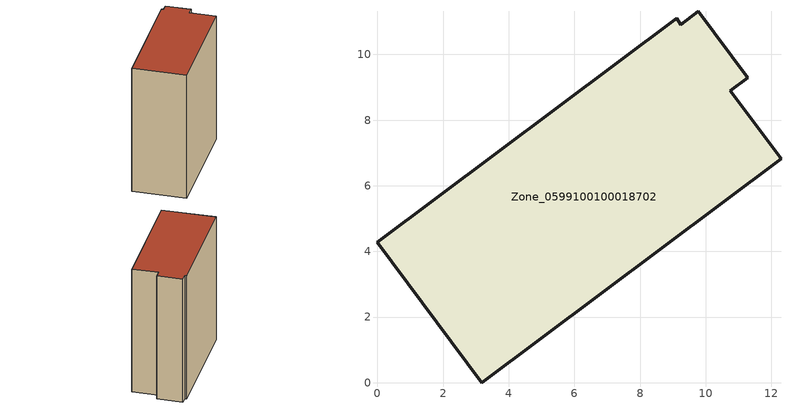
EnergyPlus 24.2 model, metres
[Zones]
Zone_0599100100018702
 floor ground (C_G): 0,4.27 9.11,11.1 9.25,10.91 9.78,11.31 11.28,9.29 10.76,8.89 12.3,6.83 3.17,0 z0
 wall outside (C_F): 3.17,0 12.3,6.83 10.76,8.89 11.28,9.29 9.78,11.31 9.25,10.91 9.11,11.1 0,4.27 3.17,0 z0:13.35
 roof outside (C_R): 9.11,11.1 0,4.27 3.17,0 12.3,6.83 10.76,8.89 11.28,9.29 9.78,11.31 9.25,10.91 z13.35
[BUILDING]
Pand.0599100100018702: North Axis=0; Terrain=City; Loads Convergence Tolerance Value=0.04; Temperature Convergence Tolerance Value=0.4; Solar Distribution=FullExterior; Maximum Number of Warmup Days=25; Minimum Number of Warmup Days=1
[Site:Location]
Rotterdam.The.Hague.AP_ZH_NLD Design_Conditions: Latitude=51.96; Longitude=4.45; Time Zone=1; Elevation=-4.5
[SITE:GROUNDTEMPERATURE:BUILDINGSURFACE]
18, 18, 18, 18, 18, 18, 18, 18, 18, 18, 18, 18
[MATERIAL] Thermal Absorptance=0.9; Solar Absorptance=0.7; Visible Absorptance=0.7
Name | Roughness | Thickness | Conductivity | Density | Specific Heat
G.TI.2015-2018 | MediumSmooth | 0.15 | 0.0428571 | 540 | 1210
F.TI.2015-2018 | Rough | 0.3 | 0.0666667 | 1920 | 840
R.TI.2015-2018 | MediumRough | 0.2 | 0.0333333 | 1500 | 1000
[CONSTRUCTION]
C_G: G.TI.2015-2018
C_F: F.TI.2015-2018
C_R: R.TI.2015-2018
[ZONE]
Zone_0599100100018702: Type=1; Multiplier=1; Ceiling Height=Autocalculate; Volume=Autocalculate; Floor Area=autocalculate; Part of Total Floor Area=Yes
[ZONEINFILTRATION:DESIGNFLOWRATE]
Infil_Zone_0599100100018702: Zone or ZoneList or Space or SpaceList=Zone_0599100100018702; Schedule=AlwaysOn; Design Flow Rate Calculation Method=Flow/Area; Flow Rate per Floor Area=0.0015; Constant Term Coefficient=1; Temperature Term Coefficient=0; Velocity Term Coefficient=0; Velocity Squared Term Coefficient=0
[HVACTEMPLATE:ZONE:IDEALLOADSAIRSYSTEM]
Zone_0599100100018702: Maximum Heating Supply Air Temperature=50; Minimum Cooling Supply Air Temperature=13; Maximum Heating Supply Air Humidity Ratio=0.0156; Minimum Cooling Supply Air Humidity Ratio=0.0077; Heating Limit=NoLimit; Cooling Limit=NoLimit; Dehumidification Control Type=ConstantSensibleHeatRatio; Cooling Sensible Heat Ratio=0.7; Dehumidification Setpoint=60; Humidification Control Type=None; Humidification Setpoint=30; Outdoor Air Method=None; Outdoor Air Flow Rate per Person=0.00944; Outdoor Air Flow Rate per Zone Floor Area=0; Outdoor Air Flow Rate per Zone=0; Demand Controlled Ventilation Type=None; Outdoor Air Economizer Type=NoEconomizer; Heat Recovery Type=None; Sensible Heat Recovery Effectiveness=0.7; Latent Heat Recovery Effectiveness=0.65
[ZONECONTROL:THERMOSTAT]
ThermostatControl_Zone_0599100100018702: Zone or ZoneList=Zone_0599100100018702; Control Type Schedule=DualSetpointControlType; Control 1=Thermostat_Zone_0599100100018702; Temperature Difference Between Cutout And Setpoint=0
[THERMOSTATSETPOINT:DUALSETPOINT]
Thermostat_Zone_0599100100018702: Heating Setpoint Temperature Schedule=HeatingSetpoint_Zone_0599100100018702; Cooling Setpoint Temperature Schedule=CoolingSetpoint_Zone_0599100100018702
[SCHEDULE:COMPACT]
HeatingSetpoint_Zone_0599100100018702: Through: 12/31, For: AllDays, Until: 24:00, 21
CoolingSetpoint_Zone_0599100100018702: Through: 12/31, For: AllDays, Until: 24:00, 24
DualSetpointControlType: Through: 12/31, For: AllDays, Until: 24:00, 4
AlwaysOn: Through: 12/31, For: AllDays, Until: 24:00, 1
